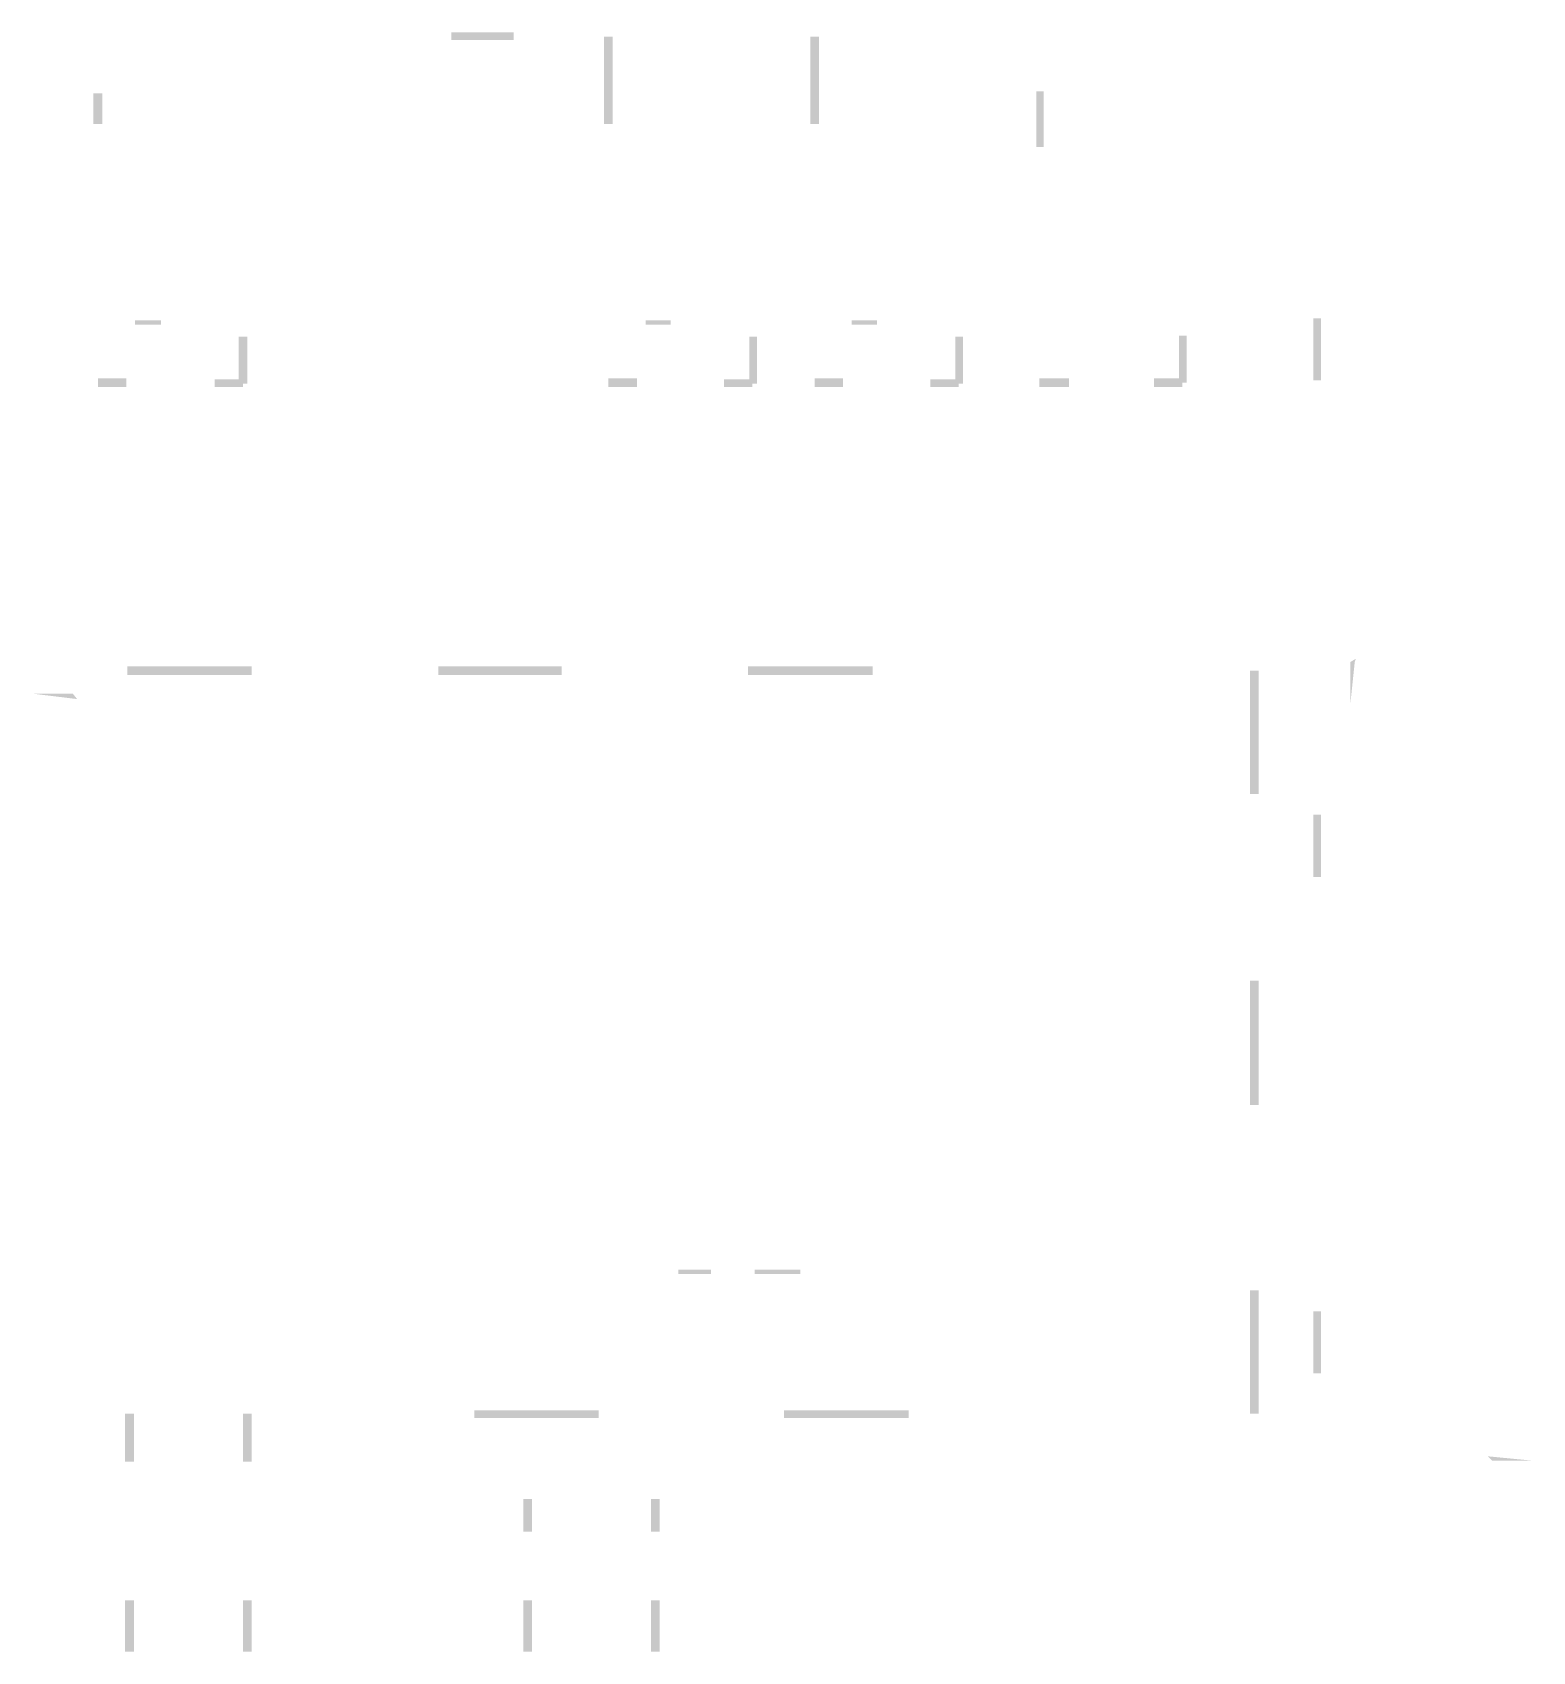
# Model space of a CAD drawing. Header units: millimetres. Extents: x 314312 to 406292, y 205315 to 257934.
# Drawn here: x 406204.3 to 406291.7, y 237249.5 to 237343.8 of the extents above; entities that cross this region are included whole.
import ezdxf

# ---------------------------------------------------------------- set-up
doc = ezdxf.new("R2010")
doc.units = ezdxf.units.MM

msp = doc.modelspace()

# ---------------------------------------------------------------- hatches: boundary and pattern name
h = msp.add_hatch(color=0)
edge = h.paths.add_edge_path(flags=0)
edge.add_spline(control_points=[(406228.728, 237343.762), (406228.728, 237343.762), (406228.728, 237343.317), (406228.728, 237343.317), (406228.728, 237343.317), (406232.348, 237343.762), (406232.348, 237343.762), (406232.348, 237343.762), (406228.728, 237343.762), (406228.728, 237343.762)], knot_values=[0, 0, 0, 0, 1, 1, 1, 2, 2, 2, 3, 3, 3, 3], degree=3, periodic=0)
edge = h.paths.add_edge_path(flags=0)
edge.add_spline(control_points=[(406228.728, 237343.317), (406228.728, 237343.317), (406232.348, 237343.762), (406232.348, 237343.762), (406232.348, 237343.762), (406232.348, 237343.317), (406232.348, 237343.317), (406232.348, 237343.317), (406228.728, 237343.317), (406228.728, 237343.317)], knot_values=[0, 0, 0, 0, 1, 1, 1, 2, 2, 2, 3, 3, 3, 3], degree=3, periodic=0)
h = msp.add_hatch(color=0)
edge = h.paths.add_edge_path(flags=0)
edge.add_spline(control_points=[(406238.126, 237343.508), (406238.126, 237343.508), (406237.618, 237343.508), (406237.618, 237343.508), (406237.618, 237343.508), (406238.126, 237338.428), (406238.126, 237338.428), (406238.126, 237338.428), (406238.126, 237343.508), (406238.126, 237343.508)], knot_values=[0, 0, 0, 0, 1, 1, 1, 2, 2, 2, 3, 3, 3, 3], degree=3, periodic=0)
edge = h.paths.add_edge_path(flags=0)
edge.add_spline(control_points=[(406237.618, 237343.508), (406237.618, 237343.508), (406238.126, 237338.428), (406238.126, 237338.428), (406238.126, 237338.428), (406237.618, 237338.428), (406237.618, 237338.428), (406237.618, 237338.428), (406237.618, 237343.508), (406237.618, 237343.508)], knot_values=[0, 0, 0, 0, 1, 1, 1, 2, 2, 2, 3, 3, 3, 3], degree=3, periodic=0)
h = msp.add_hatch(color=0)
edge = h.paths.add_edge_path(flags=0)
edge.add_spline(control_points=[(406250.128, 237343.508), (406250.128, 237343.508), (406249.62, 237343.508), (406249.62, 237343.508), (406249.62, 237343.508), (406250.128, 237338.428), (406250.128, 237338.428), (406250.128, 237338.428), (406250.128, 237343.508), (406250.128, 237343.508)], knot_values=[0, 0, 0, 0, 1, 1, 1, 2, 2, 2, 3, 3, 3, 3], degree=3, periodic=0)
edge = h.paths.add_edge_path(flags=0)
edge.add_spline(control_points=[(406249.62, 237343.508), (406249.62, 237343.508), (406250.128, 237338.428), (406250.128, 237338.428), (406250.128, 237338.428), (406249.62, 237338.428), (406249.62, 237338.428), (406249.62, 237338.428), (406249.62, 237343.508), (406249.62, 237343.508)], knot_values=[0, 0, 0, 0, 1, 1, 1, 2, 2, 2, 3, 3, 3, 3], degree=3, periodic=0)
h = msp.add_hatch(color=0)
edge = h.paths.add_edge_path(flags=0)
edge.add_spline(control_points=[(406208.408, 237340.206), (406208.408, 237340.206), (406207.9, 237340.206), (406207.9, 237340.206), (406207.9, 237340.206), (406208.408, 237338.428), (406208.408, 237338.428), (406208.408, 237338.428), (406208.408, 237340.206), (406208.408, 237340.206)], knot_values=[0, 0, 0, 0, 1, 1, 1, 2, 2, 2, 3, 3, 3, 3], degree=3, periodic=0)
edge = h.paths.add_edge_path(flags=0)
edge.add_spline(control_points=[(406207.9, 237340.206), (406207.9, 237340.206), (406208.408, 237338.428), (406208.408, 237338.428), (406208.408, 237338.428), (406207.9, 237338.428), (406207.9, 237338.428), (406207.9, 237338.428), (406207.9, 237340.206), (406207.9, 237340.206)], knot_values=[0, 0, 0, 0, 1, 1, 1, 2, 2, 2, 3, 3, 3, 3], degree=3, periodic=0)
h = msp.add_hatch(color=0)
edge = h.paths.add_edge_path(flags=0)
edge.add_spline(control_points=[(406262.764, 237337.094), (406262.764, 237337.094), (406263.209, 237337.094), (406263.209, 237337.094), (406263.209, 237337.094), (406262.764, 237340.333), (406262.764, 237340.333), (406262.764, 237340.333), (406262.764, 237337.094), (406262.764, 237337.094)], knot_values=[0, 0, 0, 0, 1, 1, 1, 2, 2, 2, 3, 3, 3, 3], degree=3, periodic=0)
edge = h.paths.add_edge_path(flags=0)
edge.add_spline(control_points=[(406263.209, 237337.094), (406263.209, 237337.094), (406262.764, 237340.333), (406262.764, 237340.333), (406262.764, 237340.333), (406263.209, 237340.333), (406263.209, 237340.333), (406263.209, 237340.333), (406263.209, 237337.094), (406263.209, 237337.094)], knot_values=[0, 0, 0, 0, 1, 1, 1, 2, 2, 2, 3, 3, 3, 3], degree=3, periodic=0)
h = msp.add_hatch(color=0)
edge = h.paths.add_edge_path(flags=0)
edge.add_spline(control_points=[(406210.313, 237326.998), (406210.313, 237326.998), (406210.313, 237326.744), (406210.313, 237326.744), (406210.313, 237326.744), (406211.837, 237326.998), (406211.837, 237326.998), (406211.837, 237326.998), (406210.313, 237326.998), (406210.313, 237326.998)], knot_values=[0, 0, 0, 0, 1, 1, 1, 2, 2, 2, 3, 3, 3, 3], degree=3, periodic=0)
edge = h.paths.add_edge_path(flags=0)
edge.add_spline(control_points=[(406210.313, 237326.744), (406210.313, 237326.744), (406211.837, 237326.998), (406211.837, 237326.998), (406211.837, 237326.998), (406211.837, 237326.744), (406211.837, 237326.744), (406211.837, 237326.744), (406210.313, 237326.744), (406210.313, 237326.744)], knot_values=[0, 0, 0, 0, 1, 1, 1, 2, 2, 2, 3, 3, 3, 3], degree=3, periodic=0)
h = msp.add_hatch(color=0)
edge = h.paths.add_edge_path(flags=0)
edge.add_spline(control_points=[(406240.031, 237326.998), (406240.031, 237326.998), (406240.031, 237326.744), (406240.031, 237326.744), (406240.031, 237326.744), (406241.492, 237326.998), (406241.492, 237326.998), (406241.492, 237326.998), (406240.031, 237326.998), (406240.031, 237326.998)], knot_values=[0, 0, 0, 0, 1, 1, 1, 2, 2, 2, 3, 3, 3, 3], degree=3, periodic=0)
edge = h.paths.add_edge_path(flags=0)
edge.add_spline(control_points=[(406240.031, 237326.744), (406240.031, 237326.744), (406241.492, 237326.998), (406241.492, 237326.998), (406241.492, 237326.998), (406241.492, 237326.744), (406241.492, 237326.744), (406241.492, 237326.744), (406240.031, 237326.744), (406240.031, 237326.744)], knot_values=[0, 0, 0, 0, 1, 1, 1, 2, 2, 2, 3, 3, 3, 3], degree=3, periodic=0)
h = msp.add_hatch(color=0)
edge = h.paths.add_edge_path(flags=0)
edge.add_spline(control_points=[(406252.033, 237326.998), (406252.033, 237326.998), (406252.033, 237326.744), (406252.033, 237326.744), (406252.033, 237326.744), (406253.493, 237326.998), (406253.493, 237326.998), (406253.493, 237326.998), (406252.033, 237326.998), (406252.033, 237326.998)], knot_values=[0, 0, 0, 0, 1, 1, 1, 2, 2, 2, 3, 3, 3, 3], degree=3, periodic=0)
edge = h.paths.add_edge_path(flags=0)
edge.add_spline(control_points=[(406252.033, 237326.744), (406252.033, 237326.744), (406253.493, 237326.998), (406253.493, 237326.998), (406253.493, 237326.998), (406253.493, 237326.744), (406253.493, 237326.744), (406253.493, 237326.744), (406252.033, 237326.744), (406252.033, 237326.744)], knot_values=[0, 0, 0, 0, 1, 1, 1, 2, 2, 2, 3, 3, 3, 3], degree=3, periodic=0)
h = msp.add_hatch(color=0)
edge = h.paths.add_edge_path(flags=0)
edge.add_spline(control_points=[(406279.338, 237327.125), (406279.338, 237327.125), (406278.893, 237327.125), (406278.893, 237327.125), (406278.893, 237327.125), (406279.338, 237323.505), (406279.338, 237323.505), (406279.338, 237323.505), (406279.338, 237327.125), (406279.338, 237327.125)], knot_values=[0, 0, 0, 0, 1, 1, 1, 2, 2, 2, 3, 3, 3, 3], degree=3, periodic=0)
edge = h.paths.add_edge_path(flags=0)
edge.add_spline(control_points=[(406278.893, 237327.125), (406278.893, 237327.125), (406279.338, 237323.505), (406279.338, 237323.505), (406279.338, 237323.505), (406278.893, 237323.505), (406278.893, 237323.505), (406278.893, 237323.505), (406278.893, 237327.125), (406278.893, 237327.125)], knot_values=[0, 0, 0, 0, 1, 1, 1, 2, 2, 2, 3, 3, 3, 3], degree=3, periodic=0)
h = msp.add_hatch(color=0)
edge = h.paths.add_edge_path(flags=0)
edge.add_spline(control_points=[(406216.346, 237323.315), (406216.346, 237323.315), (406216.854, 237323.315), (406216.854, 237323.315), (406216.854, 237323.315), (406216.346, 237326.045), (406216.346, 237326.045), (406216.346, 237326.045), (406216.346, 237323.315), (406216.346, 237323.315)], knot_values=[0, 0, 0, 0, 1, 1, 1, 2, 2, 2, 3, 3, 3, 3], degree=3, periodic=0)
edge = h.paths.add_edge_path(flags=0)
edge.add_spline(control_points=[(406216.854, 237323.315), (406216.854, 237323.315), (406216.346, 237326.045), (406216.346, 237326.045), (406216.346, 237326.045), (406216.854, 237326.045), (406216.854, 237326.045), (406216.854, 237326.045), (406216.854, 237323.315), (406216.854, 237323.315)], knot_values=[0, 0, 0, 0, 1, 1, 1, 2, 2, 2, 3, 3, 3, 3], degree=3, periodic=0)
h = msp.add_hatch(color=0)
edge = h.paths.add_edge_path(flags=0)
edge.add_spline(control_points=[(406246.064, 237323.315), (406246.064, 237323.315), (406246.508, 237323.315), (406246.508, 237323.315), (406246.508, 237323.315), (406246.064, 237326.045), (406246.064, 237326.045), (406246.064, 237326.045), (406246.064, 237323.315), (406246.064, 237323.315)], knot_values=[0, 0, 0, 0, 1, 1, 1, 2, 2, 2, 3, 3, 3, 3], degree=3, periodic=0)
edge = h.paths.add_edge_path(flags=0)
edge.add_spline(control_points=[(406246.508, 237323.315), (406246.508, 237323.315), (406246.064, 237326.045), (406246.064, 237326.045), (406246.064, 237326.045), (406246.508, 237326.045), (406246.508, 237326.045), (406246.508, 237326.045), (406246.508, 237323.315), (406246.508, 237323.315)], knot_values=[0, 0, 0, 0, 1, 1, 1, 2, 2, 2, 3, 3, 3, 3], degree=3, periodic=0)
h = msp.add_hatch(color=0)
edge = h.paths.add_edge_path(flags=0)
edge.add_spline(control_points=[(406258.065, 237323.315), (406258.065, 237323.315), (406258.51, 237323.315), (406258.51, 237323.315), (406258.51, 237323.315), (406258.065, 237326.045), (406258.065, 237326.045), (406258.065, 237326.045), (406258.065, 237323.315), (406258.065, 237323.315)], knot_values=[0, 0, 0, 0, 1, 1, 1, 2, 2, 2, 3, 3, 3, 3], degree=3, periodic=0)
edge = h.paths.add_edge_path(flags=0)
edge.add_spline(control_points=[(406258.51, 237323.315), (406258.51, 237323.315), (406258.065, 237326.045), (406258.065, 237326.045), (406258.065, 237326.045), (406258.51, 237326.045), (406258.51, 237326.045), (406258.51, 237326.045), (406258.51, 237323.315), (406258.51, 237323.315)], knot_values=[0, 0, 0, 0, 1, 1, 1, 2, 2, 2, 3, 3, 3, 3], degree=3, periodic=0)
h = msp.add_hatch(color=0)
edge = h.paths.add_edge_path(flags=0)
edge.add_spline(control_points=[(406271.083, 237323.378), (406271.083, 237323.378), (406271.527, 237323.378), (406271.527, 237323.378), (406271.527, 237323.378), (406271.083, 237326.109), (406271.083, 237326.109), (406271.083, 237326.109), (406271.083, 237323.378), (406271.083, 237323.378)], knot_values=[0, 0, 0, 0, 1, 1, 1, 2, 2, 2, 3, 3, 3, 3], degree=3, periodic=0)
edge = h.paths.add_edge_path(flags=0)
edge.add_spline(control_points=[(406271.527, 237323.378), (406271.527, 237323.378), (406271.083, 237326.109), (406271.083, 237326.109), (406271.083, 237326.109), (406271.527, 237326.109), (406271.527, 237326.109), (406271.527, 237326.109), (406271.527, 237323.378), (406271.527, 237323.378)], knot_values=[0, 0, 0, 0, 1, 1, 1, 2, 2, 2, 3, 3, 3, 3], degree=3, periodic=0)
h = msp.add_hatch(color=0)
edge = h.paths.add_edge_path(flags=0)
edge.add_spline(control_points=[(406208.154, 237323.632), (406208.154, 237323.632), (406208.154, 237323.124), (406208.154, 237323.124), (406208.154, 237323.124), (406209.805, 237323.632), (406209.805, 237323.632), (406209.805, 237323.632), (406208.154, 237323.632), (406208.154, 237323.632)], knot_values=[0, 0, 0, 0, 1, 1, 1, 2, 2, 2, 3, 3, 3, 3], degree=3, periodic=0)
edge = h.paths.add_edge_path(flags=0)
edge.add_spline(control_points=[(406208.154, 237323.124), (406208.154, 237323.124), (406209.805, 237323.632), (406209.805, 237323.632), (406209.805, 237323.632), (406209.805, 237323.124), (406209.805, 237323.124), (406209.805, 237323.124), (406208.154, 237323.124), (406208.154, 237323.124)], knot_values=[0, 0, 0, 0, 1, 1, 1, 2, 2, 2, 3, 3, 3, 3], degree=3, periodic=0)
h = msp.add_hatch(color=0)
edge = h.paths.add_edge_path(flags=0)
edge.add_spline(control_points=[(406237.872, 237323.632), (406237.872, 237323.632), (406237.872, 237323.124), (406237.872, 237323.124), (406237.872, 237323.124), (406239.523, 237323.632), (406239.523, 237323.632), (406239.523, 237323.632), (406237.872, 237323.632), (406237.872, 237323.632)], knot_values=[0, 0, 0, 0, 1, 1, 1, 2, 2, 2, 3, 3, 3, 3], degree=3, periodic=0)
edge = h.paths.add_edge_path(flags=0)
edge.add_spline(control_points=[(406237.872, 237323.124), (406237.872, 237323.124), (406239.523, 237323.632), (406239.523, 237323.632), (406239.523, 237323.632), (406239.523, 237323.124), (406239.523, 237323.124), (406239.523, 237323.124), (406237.872, 237323.124), (406237.872, 237323.124)], knot_values=[0, 0, 0, 0, 1, 1, 1, 2, 2, 2, 3, 3, 3, 3], degree=3, periodic=0)
h = msp.add_hatch(color=0)
edge = h.paths.add_edge_path(flags=0)
edge.add_spline(control_points=[(406249.874, 237323.632), (406249.874, 237323.632), (406249.874, 237323.124), (406249.874, 237323.124), (406249.874, 237323.124), (406251.525, 237323.632), (406251.525, 237323.632), (406251.525, 237323.632), (406249.874, 237323.632), (406249.874, 237323.632)], knot_values=[0, 0, 0, 0, 1, 1, 1, 2, 2, 2, 3, 3, 3, 3], degree=3, periodic=0)
edge = h.paths.add_edge_path(flags=0)
edge.add_spline(control_points=[(406249.874, 237323.124), (406249.874, 237323.124), (406251.525, 237323.632), (406251.525, 237323.632), (406251.525, 237323.632), (406251.525, 237323.124), (406251.525, 237323.124), (406251.525, 237323.124), (406249.874, 237323.124), (406249.874, 237323.124)], knot_values=[0, 0, 0, 0, 1, 1, 1, 2, 2, 2, 3, 3, 3, 3], degree=3, periodic=0)
h = msp.add_hatch(color=0)
edge = h.paths.add_edge_path(flags=0)
edge.add_spline(control_points=[(406262.955, 237323.632), (406262.955, 237323.632), (406262.955, 237323.124), (406262.955, 237323.124), (406262.955, 237323.124), (406264.669, 237323.632), (406264.669, 237323.632), (406264.669, 237323.632), (406262.955, 237323.632), (406262.955, 237323.632)], knot_values=[0, 0, 0, 0, 1, 1, 1, 2, 2, 2, 3, 3, 3, 3], degree=3, periodic=0)
edge = h.paths.add_edge_path(flags=0)
edge.add_spline(control_points=[(406262.955, 237323.124), (406262.955, 237323.124), (406264.669, 237323.632), (406264.669, 237323.632), (406264.669, 237323.632), (406264.669, 237323.124), (406264.669, 237323.124), (406264.669, 237323.124), (406262.955, 237323.124), (406262.955, 237323.124)], knot_values=[0, 0, 0, 0, 1, 1, 1, 2, 2, 2, 3, 3, 3, 3], degree=3, periodic=0)
h = msp.add_hatch(color=0)
edge = h.paths.add_edge_path(flags=0)
edge.add_spline(control_points=[(406269.622, 237323.632), (406269.622, 237323.632), (406269.622, 237323.124), (406269.622, 237323.124), (406269.622, 237323.124), (406271.273, 237323.632), (406271.273, 237323.632), (406271.273, 237323.632), (406269.622, 237323.632), (406269.622, 237323.632)], knot_values=[0, 0, 0, 0, 1, 1, 1, 2, 2, 2, 3, 3, 3, 3], degree=3, periodic=0)
edge = h.paths.add_edge_path(flags=0)
edge.add_spline(control_points=[(406269.622, 237323.124), (406269.622, 237323.124), (406271.273, 237323.632), (406271.273, 237323.632), (406271.273, 237323.632), (406271.273, 237323.124), (406271.273, 237323.124), (406271.273, 237323.124), (406269.622, 237323.124), (406269.622, 237323.124)], knot_values=[0, 0, 0, 0, 1, 1, 1, 2, 2, 2, 3, 3, 3, 3], degree=3, periodic=0)
h = msp.add_hatch(color=0)
edge = h.paths.add_edge_path(flags=0)
edge.add_spline(control_points=[(406214.949, 237323.569), (406214.949, 237323.569), (406214.949, 237323.124), (406214.949, 237323.124), (406214.949, 237323.124), (406216.6, 237323.569), (406216.6, 237323.569), (406216.6, 237323.569), (406214.949, 237323.569), (406214.949, 237323.569)], knot_values=[0, 0, 0, 0, 1, 1, 1, 2, 2, 2, 3, 3, 3, 3], degree=3, periodic=0)
edge = h.paths.add_edge_path(flags=0)
edge.add_spline(control_points=[(406214.949, 237323.124), (406214.949, 237323.124), (406216.6, 237323.569), (406216.6, 237323.569), (406216.6, 237323.569), (406216.6, 237323.124), (406216.6, 237323.124), (406216.6, 237323.124), (406214.949, 237323.124), (406214.949, 237323.124)], knot_values=[0, 0, 0, 0, 1, 1, 1, 2, 2, 2, 3, 3, 3, 3], degree=3, periodic=0)
h = msp.add_hatch(color=0)
edge = h.paths.add_edge_path(flags=0)
edge.add_spline(control_points=[(406244.603, 237323.569), (406244.603, 237323.569), (406244.603, 237323.124), (406244.603, 237323.124), (406244.603, 237323.124), (406246.254, 237323.569), (406246.254, 237323.569), (406246.254, 237323.569), (406244.603, 237323.569), (406244.603, 237323.569)], knot_values=[0, 0, 0, 0, 1, 1, 1, 2, 2, 2, 3, 3, 3, 3], degree=3, periodic=0)
edge = h.paths.add_edge_path(flags=0)
edge.add_spline(control_points=[(406244.603, 237323.124), (406244.603, 237323.124), (406246.254, 237323.569), (406246.254, 237323.569), (406246.254, 237323.569), (406246.254, 237323.124), (406246.254, 237323.124), (406246.254, 237323.124), (406244.603, 237323.124), (406244.603, 237323.124)], knot_values=[0, 0, 0, 0, 1, 1, 1, 2, 2, 2, 3, 3, 3, 3], degree=3, periodic=0)
h = msp.add_hatch(color=0)
edge = h.paths.add_edge_path(flags=0)
edge.add_spline(control_points=[(406256.605, 237323.569), (406256.605, 237323.569), (406256.605, 237323.124), (406256.605, 237323.124), (406256.605, 237323.124), (406258.256, 237323.569), (406258.256, 237323.569), (406258.256, 237323.569), (406256.605, 237323.569), (406256.605, 237323.569)], knot_values=[0, 0, 0, 0, 1, 1, 1, 2, 2, 2, 3, 3, 3, 3], degree=3, periodic=0)
edge = h.paths.add_edge_path(flags=0)
edge.add_spline(control_points=[(406256.605, 237323.124), (406256.605, 237323.124), (406258.256, 237323.569), (406258.256, 237323.569), (406258.256, 237323.569), (406258.256, 237323.124), (406258.256, 237323.124), (406258.256, 237323.124), (406256.605, 237323.124), (406256.605, 237323.124)], knot_values=[0, 0, 0, 0, 1, 1, 1, 2, 2, 2, 3, 3, 3, 3], degree=3, periodic=0)
h = msp.add_hatch(color=0)
edge = h.paths.add_edge_path(flags=0)
edge.add_spline(control_points=[(406209.869, 237306.868), (406209.869, 237306.868), (406209.869, 237306.36), (406209.869, 237306.36), (406209.869, 237306.36), (406217.108, 237306.868), (406217.108, 237306.868), (406217.108, 237306.868), (406209.869, 237306.868), (406209.869, 237306.868)], knot_values=[0, 0, 0, 0, 1, 1, 1, 2, 2, 2, 3, 3, 3, 3], degree=3, periodic=0)
edge = h.paths.add_edge_path(flags=0)
edge.add_spline(control_points=[(406209.869, 237306.36), (406209.869, 237306.36), (406217.108, 237306.868), (406217.108, 237306.868), (406217.108, 237306.868), (406217.108, 237306.36), (406217.108, 237306.36), (406217.108, 237306.36), (406209.869, 237306.36), (406209.869, 237306.36)], knot_values=[0, 0, 0, 0, 1, 1, 1, 2, 2, 2, 3, 3, 3, 3], degree=3, periodic=0)
h = msp.add_hatch(color=0)
edge = h.paths.add_edge_path(flags=0)
edge.add_spline(control_points=[(406227.966, 237306.868), (406227.966, 237306.868), (406227.966, 237306.36), (406227.966, 237306.36), (406227.966, 237306.36), (406235.142, 237306.868), (406235.142, 237306.868), (406235.142, 237306.868), (406227.966, 237306.868), (406227.966, 237306.868)], knot_values=[0, 0, 0, 0, 1, 1, 1, 2, 2, 2, 3, 3, 3, 3], degree=3, periodic=0)
edge = h.paths.add_edge_path(flags=0)
edge.add_spline(control_points=[(406227.966, 237306.36), (406227.966, 237306.36), (406235.142, 237306.868), (406235.142, 237306.868), (406235.142, 237306.868), (406235.142, 237306.36), (406235.142, 237306.36), (406235.142, 237306.36), (406227.966, 237306.36), (406227.966, 237306.36)], knot_values=[0, 0, 0, 0, 1, 1, 1, 2, 2, 2, 3, 3, 3, 3], degree=3, periodic=0)
h = msp.add_hatch(color=0)
edge = h.paths.add_edge_path(flags=0)
edge.add_spline(control_points=[(406246, 237306.868), (406246, 237306.868), (406246, 237306.36), (406246, 237306.36), (406246, 237306.36), (406253.239, 237306.868), (406253.239, 237306.868), (406253.239, 237306.868), (406246, 237306.868), (406246, 237306.868)], knot_values=[0, 0, 0, 0, 1, 1, 1, 2, 2, 2, 3, 3, 3, 3], degree=3, periodic=0)
edge = h.paths.add_edge_path(flags=0)
edge.add_spline(control_points=[(406246, 237306.36), (406246, 237306.36), (406253.239, 237306.868), (406253.239, 237306.868), (406253.239, 237306.868), (406253.239, 237306.36), (406253.239, 237306.36), (406253.239, 237306.36), (406246, 237306.36), (406246, 237306.36)], knot_values=[0, 0, 0, 0, 1, 1, 1, 2, 2, 2, 3, 3, 3, 3], degree=3, periodic=0)
h = msp.add_hatch(color=0)
edge = h.paths.add_edge_path(flags=0)
edge.add_spline(control_points=[(406281.37, 237307.313), (406281.37, 237307.313), (406281.052, 237307.122), (406281.052, 237307.122), (406281.052, 237307.122), (406281.306, 237307.122), (406281.306, 237307.122), (406281.306, 237307.122), (406281.37, 237307.313), (406281.37, 237307.313)], knot_values=[0, 0, 0, 0, 1, 1, 1, 2, 2, 2, 3, 3, 3, 3], degree=3, periodic=0)
edge = h.paths.add_edge_path(flags=0)
edge.add_spline(control_points=[(406281.052, 237307.122), (406281.052, 237307.122), (406281.306, 237307.122), (406281.306, 237307.122), (406281.306, 237307.122), (406281.052, 237304.709), (406281.052, 237304.709), (406281.052, 237304.709), (406281.052, 237307.122), (406281.052, 237307.122)], knot_values=[0, 0, 0, 0, 1, 1, 1, 2, 2, 2, 3, 3, 3, 3], degree=3, periodic=0)
h = msp.add_hatch(color=0)
edge = h.paths.add_edge_path(flags=0)
edge.add_spline(control_points=[(406275.718, 237306.614), (406275.718, 237306.614), (406275.21, 237306.614), (406275.21, 237306.614), (406275.21, 237306.614), (406275.718, 237299.439), (406275.718, 237299.439), (406275.718, 237299.439), (406275.718, 237306.614), (406275.718, 237306.614)], knot_values=[0, 0, 0, 0, 1, 1, 1, 2, 2, 2, 3, 3, 3, 3], degree=3, periodic=0)
edge = h.paths.add_edge_path(flags=0)
edge.add_spline(control_points=[(406275.21, 237306.614), (406275.21, 237306.614), (406275.718, 237299.439), (406275.718, 237299.439), (406275.718, 237299.439), (406275.21, 237299.439), (406275.21, 237299.439), (406275.21, 237299.439), (406275.21, 237306.614), (406275.21, 237306.614)], knot_values=[0, 0, 0, 0, 1, 1, 1, 2, 2, 2, 3, 3, 3, 3], degree=3, periodic=0)
h = msp.add_hatch(color=0)
edge = h.paths.add_edge_path(flags=0)
edge.add_spline(control_points=[(406206.694, 237305.281), (406206.694, 237305.281), (406206.694, 237305.281), (406206.694, 237305.281), (406206.694, 237305.281), (406204.344, 237305.281), (406204.344, 237305.281), (406204.344, 237305.281), (406206.694, 237305.281), (406206.694, 237305.281)], knot_values=[0, 0, 0, 0, 1, 1, 1, 2, 2, 2, 3, 3, 3, 3], degree=3, periodic=0)
edge = h.paths.add_edge_path(flags=0)
edge.add_spline(control_points=[(406206.694, 237305.281), (406206.694, 237305.281), (406204.344, 237305.281), (406204.344, 237305.281), (406204.344, 237305.281), (406206.948, 237304.963), (406206.948, 237304.963), (406206.948, 237304.963), (406206.694, 237305.281), (406206.694, 237305.281)], knot_values=[0, 0, 0, 0, 1, 1, 1, 2, 2, 2, 3, 3, 3, 3], degree=3, periodic=0)
h = msp.add_hatch(color=0)
edge = h.paths.add_edge_path(flags=0)
edge.add_spline(control_points=[(406279.338, 237298.232), (406279.338, 237298.232), (406278.893, 237298.232), (406278.893, 237298.232), (406278.893, 237298.232), (406279.338, 237294.613), (406279.338, 237294.613), (406279.338, 237294.613), (406279.338, 237298.232), (406279.338, 237298.232)], knot_values=[0, 0, 0, 0, 1, 1, 1, 2, 2, 2, 3, 3, 3, 3], degree=3, periodic=0)
edge = h.paths.add_edge_path(flags=0)
edge.add_spline(control_points=[(406278.893, 237298.232), (406278.893, 237298.232), (406279.338, 237294.613), (406279.338, 237294.613), (406279.338, 237294.613), (406278.893, 237294.613), (406278.893, 237294.613), (406278.893, 237294.613), (406278.893, 237298.232), (406278.893, 237298.232)], knot_values=[0, 0, 0, 0, 1, 1, 1, 2, 2, 2, 3, 3, 3, 3], degree=3, periodic=0)
h = msp.add_hatch(color=0)
edge = h.paths.add_edge_path(flags=0)
edge.add_spline(control_points=[(406275.718, 237288.58), (406275.718, 237288.58), (406275.21, 237288.58), (406275.21, 237288.58), (406275.21, 237288.58), (406275.718, 237281.341), (406275.718, 237281.341), (406275.718, 237281.341), (406275.718, 237288.58), (406275.718, 237288.58)], knot_values=[0, 0, 0, 0, 1, 1, 1, 2, 2, 2, 3, 3, 3, 3], degree=3, periodic=0)
edge = h.paths.add_edge_path(flags=0)
edge.add_spline(control_points=[(406275.21, 237288.58), (406275.21, 237288.58), (406275.718, 237281.341), (406275.718, 237281.341), (406275.718, 237281.341), (406275.21, 237281.341), (406275.21, 237281.341), (406275.21, 237281.341), (406275.21, 237288.58), (406275.21, 237288.58)], knot_values=[0, 0, 0, 0, 1, 1, 1, 2, 2, 2, 3, 3, 3, 3], degree=3, periodic=0)
h = msp.add_hatch(color=0)
edge = h.paths.add_edge_path(flags=0)
edge.add_spline(control_points=[(406241.936, 237271.753), (406241.936, 237271.753), (406241.936, 237271.499), (406241.936, 237271.499), (406241.936, 237271.499), (406243.841, 237271.753), (406243.841, 237271.753), (406243.841, 237271.753), (406241.936, 237271.753), (406241.936, 237271.753)], knot_values=[0, 0, 0, 0, 1, 1, 1, 2, 2, 2, 3, 3, 3, 3], degree=3, periodic=0)
edge = h.paths.add_edge_path(flags=0)
edge.add_spline(control_points=[(406241.936, 237271.499), (406241.936, 237271.499), (406243.841, 237271.753), (406243.841, 237271.753), (406243.841, 237271.753), (406243.841, 237271.499), (406243.841, 237271.499), (406243.841, 237271.499), (406241.936, 237271.499), (406241.936, 237271.499)], knot_values=[0, 0, 0, 0, 1, 1, 1, 2, 2, 2, 3, 3, 3, 3], degree=3, periodic=0)
h = msp.add_hatch(color=0)
edge = h.paths.add_edge_path(flags=0)
edge.add_spline(control_points=[(406246.381, 237271.753), (406246.381, 237271.753), (406246.381, 237271.499), (406246.381, 237271.499), (406246.381, 237271.499), (406249.048, 237271.753), (406249.048, 237271.753), (406249.048, 237271.753), (406246.381, 237271.753), (406246.381, 237271.753)], knot_values=[0, 0, 0, 0, 1, 1, 1, 2, 2, 2, 3, 3, 3, 3], degree=3, periodic=0)
edge = h.paths.add_edge_path(flags=0)
edge.add_spline(control_points=[(406246.381, 237271.499), (406246.381, 237271.499), (406249.048, 237271.753), (406249.048, 237271.753), (406249.048, 237271.753), (406249.048, 237271.499), (406249.048, 237271.499), (406249.048, 237271.499), (406246.381, 237271.499), (406246.381, 237271.499)], knot_values=[0, 0, 0, 0, 1, 1, 1, 2, 2, 2, 3, 3, 3, 3], degree=3, periodic=0)
h = msp.add_hatch(color=0)
edge = h.paths.add_edge_path(flags=0)
edge.add_spline(control_points=[(406275.718, 237270.546), (406275.718, 237270.546), (406275.21, 237270.546), (406275.21, 237270.546), (406275.21, 237270.546), (406275.718, 237263.371), (406275.718, 237263.371), (406275.718, 237263.371), (406275.718, 237270.546), (406275.718, 237270.546)], knot_values=[0, 0, 0, 0, 1, 1, 1, 2, 2, 2, 3, 3, 3, 3], degree=3, periodic=0)
edge = h.paths.add_edge_path(flags=0)
edge.add_spline(control_points=[(406275.21, 237270.546), (406275.21, 237270.546), (406275.718, 237263.371), (406275.718, 237263.371), (406275.718, 237263.371), (406275.21, 237263.371), (406275.21, 237263.371), (406275.21, 237263.371), (406275.21, 237270.546), (406275.21, 237270.546)], knot_values=[0, 0, 0, 0, 1, 1, 1, 2, 2, 2, 3, 3, 3, 3], degree=3, periodic=0)
h = msp.add_hatch(color=0)
edge = h.paths.add_edge_path(flags=0)
edge.add_spline(control_points=[(406279.338, 237269.34), (406279.338, 237269.34), (406278.893, 237269.34), (406278.893, 237269.34), (406278.893, 237269.34), (406279.338, 237265.72), (406279.338, 237265.72), (406279.338, 237265.72), (406279.338, 237269.34), (406279.338, 237269.34)], knot_values=[0, 0, 0, 0, 1, 1, 1, 2, 2, 2, 3, 3, 3, 3], degree=3, periodic=0)
edge = h.paths.add_edge_path(flags=0)
edge.add_spline(control_points=[(406278.893, 237269.34), (406278.893, 237269.34), (406279.338, 237265.72), (406279.338, 237265.72), (406279.338, 237265.72), (406278.893, 237265.72), (406278.893, 237265.72), (406278.893, 237265.72), (406278.893, 237269.34), (406278.893, 237269.34)], knot_values=[0, 0, 0, 0, 1, 1, 1, 2, 2, 2, 3, 3, 3, 3], degree=3, periodic=0)
h = msp.add_hatch(color=0)
edge = h.paths.add_edge_path(flags=0)
edge.add_spline(control_points=[(406209.742, 237260.577), (406209.742, 237260.577), (406210.25, 237260.577), (406210.25, 237260.577), (406210.25, 237260.577), (406209.742, 237263.371), (406209.742, 237263.371), (406209.742, 237263.371), (406209.742, 237260.577), (406209.742, 237260.577)], knot_values=[0, 0, 0, 0, 1, 1, 1, 2, 2, 2, 3, 3, 3, 3], degree=3, periodic=0)
edge = h.paths.add_edge_path(flags=0)
edge.add_spline(control_points=[(406210.25, 237260.577), (406210.25, 237260.577), (406209.742, 237263.371), (406209.742, 237263.371), (406209.742, 237263.371), (406210.25, 237263.371), (406210.25, 237263.371), (406210.25, 237263.371), (406210.25, 237260.577), (406210.25, 237260.577)], knot_values=[0, 0, 0, 0, 1, 1, 1, 2, 2, 2, 3, 3, 3, 3], degree=3, periodic=0)
h = msp.add_hatch(color=0)
edge = h.paths.add_edge_path(flags=0)
edge.add_spline(control_points=[(406216.6, 237260.577), (406216.6, 237260.577), (406217.108, 237260.577), (406217.108, 237260.577), (406217.108, 237260.577), (406216.6, 237263.371), (406216.6, 237263.371), (406216.6, 237263.371), (406216.6, 237260.577), (406216.6, 237260.577)], knot_values=[0, 0, 0, 0, 1, 1, 1, 2, 2, 2, 3, 3, 3, 3], degree=3, periodic=0)
edge = h.paths.add_edge_path(flags=0)
edge.add_spline(control_points=[(406217.108, 237260.577), (406217.108, 237260.577), (406216.6, 237263.371), (406216.6, 237263.371), (406216.6, 237263.371), (406217.108, 237263.371), (406217.108, 237263.371), (406217.108, 237263.371), (406217.108, 237260.577), (406217.108, 237260.577)], knot_values=[0, 0, 0, 0, 1, 1, 1, 2, 2, 2, 3, 3, 3, 3], degree=3, periodic=0)
h = msp.add_hatch(color=0)
edge = h.paths.add_edge_path(flags=0)
edge.add_spline(control_points=[(406230.062, 237263.561), (406230.062, 237263.561), (406230.062, 237263.117), (406230.062, 237263.117), (406230.062, 237263.117), (406237.301, 237263.561), (406237.301, 237263.561), (406237.301, 237263.561), (406230.062, 237263.561), (406230.062, 237263.561)], knot_values=[0, 0, 0, 0, 1, 1, 1, 2, 2, 2, 3, 3, 3, 3], degree=3, periodic=0)
edge = h.paths.add_edge_path(flags=0)
edge.add_spline(control_points=[(406230.062, 237263.117), (406230.062, 237263.117), (406237.301, 237263.561), (406237.301, 237263.561), (406237.301, 237263.561), (406237.301, 237263.117), (406237.301, 237263.117), (406237.301, 237263.117), (406230.062, 237263.117), (406230.062, 237263.117)], knot_values=[0, 0, 0, 0, 1, 1, 1, 2, 2, 2, 3, 3, 3, 3], degree=3, periodic=0)
h = msp.add_hatch(color=0)
edge = h.paths.add_edge_path(flags=0)
edge.add_spline(control_points=[(406248.096, 237263.561), (406248.096, 237263.561), (406248.096, 237263.117), (406248.096, 237263.117), (406248.096, 237263.117), (406255.335, 237263.561), (406255.335, 237263.561), (406255.335, 237263.561), (406248.096, 237263.561), (406248.096, 237263.561)], knot_values=[0, 0, 0, 0, 1, 1, 1, 2, 2, 2, 3, 3, 3, 3], degree=3, periodic=0)
edge = h.paths.add_edge_path(flags=0)
edge.add_spline(control_points=[(406248.096, 237263.117), (406248.096, 237263.117), (406255.335, 237263.561), (406255.335, 237263.561), (406255.335, 237263.561), (406255.335, 237263.117), (406255.335, 237263.117), (406255.335, 237263.117), (406248.096, 237263.117), (406248.096, 237263.117)], knot_values=[0, 0, 0, 0, 1, 1, 1, 2, 2, 2, 3, 3, 3, 3], degree=3, periodic=0)
h = msp.add_hatch(color=0)
edge = h.paths.add_edge_path(flags=0)
edge.add_spline(control_points=[(406289.053, 237260.894), (406289.053, 237260.894), (406289.307, 237260.64), (406289.307, 237260.64), (406289.307, 237260.64), (406291.657, 237260.64), (406291.657, 237260.64), (406291.657, 237260.64), (406289.053, 237260.894), (406289.053, 237260.894)], knot_values=[0, 0, 0, 0, 1, 1, 1, 2, 2, 2, 3, 3, 3, 3], degree=3, periodic=0)
edge = h.paths.add_edge_path(flags=0)
edge.add_spline(control_points=[(406289.307, 237260.64), (406289.307, 237260.64), (406291.657, 237260.64), (406291.657, 237260.64), (406291.657, 237260.64), (406291.657, 237260.64), (406291.657, 237260.64), (406291.657, 237260.64), (406289.307, 237260.64), (406289.307, 237260.64)], knot_values=[0, 0, 0, 0, 1, 1, 1, 2, 2, 2, 3, 3, 3, 3], degree=3, periodic=0)
h = msp.add_hatch(color=0)
edge = h.paths.add_edge_path(flags=0)
edge.add_spline(control_points=[(406232.919, 237256.513), (406232.919, 237256.513), (406233.427, 237256.513), (406233.427, 237256.513), (406233.427, 237256.513), (406232.919, 237258.418), (406232.919, 237258.418), (406232.919, 237258.418), (406232.919, 237256.513), (406232.919, 237256.513)], knot_values=[0, 0, 0, 0, 1, 1, 1, 2, 2, 2, 3, 3, 3, 3], degree=3, periodic=0)
edge = h.paths.add_edge_path(flags=0)
edge.add_spline(control_points=[(406233.427, 237256.513), (406233.427, 237256.513), (406232.919, 237258.418), (406232.919, 237258.418), (406232.919, 237258.418), (406233.427, 237258.418), (406233.427, 237258.418), (406233.427, 237258.418), (406233.427, 237256.513), (406233.427, 237256.513)], knot_values=[0, 0, 0, 0, 1, 1, 1, 2, 2, 2, 3, 3, 3, 3], degree=3, periodic=0)
h = msp.add_hatch(color=0)
edge = h.paths.add_edge_path(flags=0)
edge.add_spline(control_points=[(406240.349, 237256.513), (406240.349, 237256.513), (406240.857, 237256.513), (406240.857, 237256.513), (406240.857, 237256.513), (406240.349, 237258.418), (406240.349, 237258.418), (406240.349, 237258.418), (406240.349, 237256.513), (406240.349, 237256.513)], knot_values=[0, 0, 0, 0, 1, 1, 1, 2, 2, 2, 3, 3, 3, 3], degree=3, periodic=0)
edge = h.paths.add_edge_path(flags=0)
edge.add_spline(control_points=[(406240.857, 237256.513), (406240.857, 237256.513), (406240.349, 237258.418), (406240.349, 237258.418), (406240.349, 237258.418), (406240.857, 237258.418), (406240.857, 237258.418), (406240.857, 237258.418), (406240.857, 237256.513), (406240.857, 237256.513)], knot_values=[0, 0, 0, 0, 1, 1, 1, 2, 2, 2, 3, 3, 3, 3], degree=3, periodic=0)
h = msp.add_hatch(color=0)
edge = h.paths.add_edge_path(flags=0)
edge.add_spline(control_points=[(406209.742, 237249.528), (406209.742, 237249.528), (406210.25, 237249.528), (406210.25, 237249.528), (406210.25, 237249.528), (406209.742, 237252.512), (406209.742, 237252.512), (406209.742, 237252.512), (406209.742, 237249.528), (406209.742, 237249.528)], knot_values=[0, 0, 0, 0, 1, 1, 1, 2, 2, 2, 3, 3, 3, 3], degree=3, periodic=0)
edge = h.paths.add_edge_path(flags=0)
edge.add_spline(control_points=[(406210.25, 237249.528), (406210.25, 237249.528), (406209.742, 237252.512), (406209.742, 237252.512), (406209.742, 237252.512), (406210.25, 237252.512), (406210.25, 237252.512), (406210.25, 237252.512), (406210.25, 237249.528), (406210.25, 237249.528)], knot_values=[0, 0, 0, 0, 1, 1, 1, 2, 2, 2, 3, 3, 3, 3], degree=3, periodic=0)
h = msp.add_hatch(color=0)
edge = h.paths.add_edge_path(flags=0)
edge.add_spline(control_points=[(406216.6, 237249.528), (406216.6, 237249.528), (406217.108, 237249.528), (406217.108, 237249.528), (406217.108, 237249.528), (406216.6, 237252.512), (406216.6, 237252.512), (406216.6, 237252.512), (406216.6, 237249.528), (406216.6, 237249.528)], knot_values=[0, 0, 0, 0, 1, 1, 1, 2, 2, 2, 3, 3, 3, 3], degree=3, periodic=0)
edge = h.paths.add_edge_path(flags=0)
edge.add_spline(control_points=[(406217.108, 237249.528), (406217.108, 237249.528), (406216.6, 237252.512), (406216.6, 237252.512), (406216.6, 237252.512), (406217.108, 237252.512), (406217.108, 237252.512), (406217.108, 237252.512), (406217.108, 237249.528), (406217.108, 237249.528)], knot_values=[0, 0, 0, 0, 1, 1, 1, 2, 2, 2, 3, 3, 3, 3], degree=3, periodic=0)
h = msp.add_hatch(color=0)
edge = h.paths.add_edge_path(flags=0)
edge.add_spline(control_points=[(406232.919, 237249.528), (406232.919, 237249.528), (406233.427, 237249.528), (406233.427, 237249.528), (406233.427, 237249.528), (406232.919, 237252.512), (406232.919, 237252.512), (406232.919, 237252.512), (406232.919, 237249.528), (406232.919, 237249.528)], knot_values=[0, 0, 0, 0, 1, 1, 1, 2, 2, 2, 3, 3, 3, 3], degree=3, periodic=0)
edge = h.paths.add_edge_path(flags=0)
edge.add_spline(control_points=[(406233.427, 237249.528), (406233.427, 237249.528), (406232.919, 237252.512), (406232.919, 237252.512), (406232.919, 237252.512), (406233.427, 237252.512), (406233.427, 237252.512), (406233.427, 237252.512), (406233.427, 237249.528), (406233.427, 237249.528)], knot_values=[0, 0, 0, 0, 1, 1, 1, 2, 2, 2, 3, 3, 3, 3], degree=3, periodic=0)
h = msp.add_hatch(color=0)
edge = h.paths.add_edge_path(flags=0)
edge.add_spline(control_points=[(406240.349, 237249.528), (406240.349, 237249.528), (406240.857, 237249.528), (406240.857, 237249.528), (406240.857, 237249.528), (406240.349, 237252.512), (406240.349, 237252.512), (406240.349, 237252.512), (406240.349, 237249.528), (406240.349, 237249.528)], knot_values=[0, 0, 0, 0, 1, 1, 1, 2, 2, 2, 3, 3, 3, 3], degree=3, periodic=0)
edge = h.paths.add_edge_path(flags=0)
edge.add_spline(control_points=[(406240.857, 237249.528), (406240.857, 237249.528), (406240.349, 237252.512), (406240.349, 237252.512), (406240.349, 237252.512), (406240.857, 237252.512), (406240.857, 237252.512), (406240.857, 237252.512), (406240.857, 237249.528), (406240.857, 237249.528)], knot_values=[0, 0, 0, 0, 1, 1, 1, 2, 2, 2, 3, 3, 3, 3], degree=3, periodic=0)

doc.saveas('drawing.dxf')
